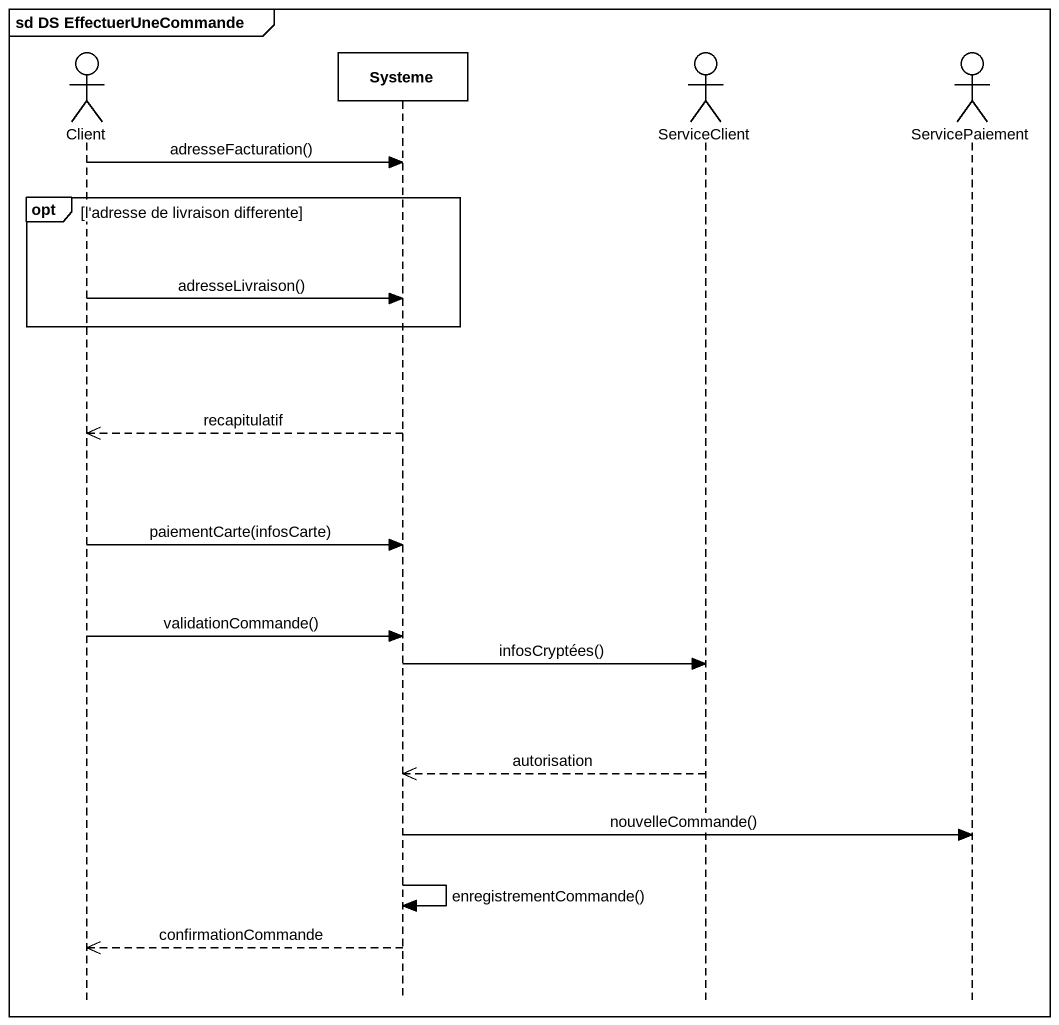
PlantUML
@startuml
mainframe sd DS EffectuerUneCommande
hide footbox
actor Client
participant Systeme
actor ServiceClient
actor ServicePaiement

Client -> Systeme : adresseFacturation()
opt l'adresse de livraison differente
  Client -> Systeme : adresseLivraison()
end
Systeme -->> Client : recapitulatif
Client -> Systeme : paiementCarte(infosCarte)
Client -> Systeme : validationCommande()
Systeme -> ServiceClient : infosCryptées()
ServiceClient -->> Systeme : autorisation
Systeme -> ServicePaiement : nouvelleCommande()
Systeme -> Systeme : enregistrementCommande()
Systeme -->> Client : confirmationCommande
@enduml
